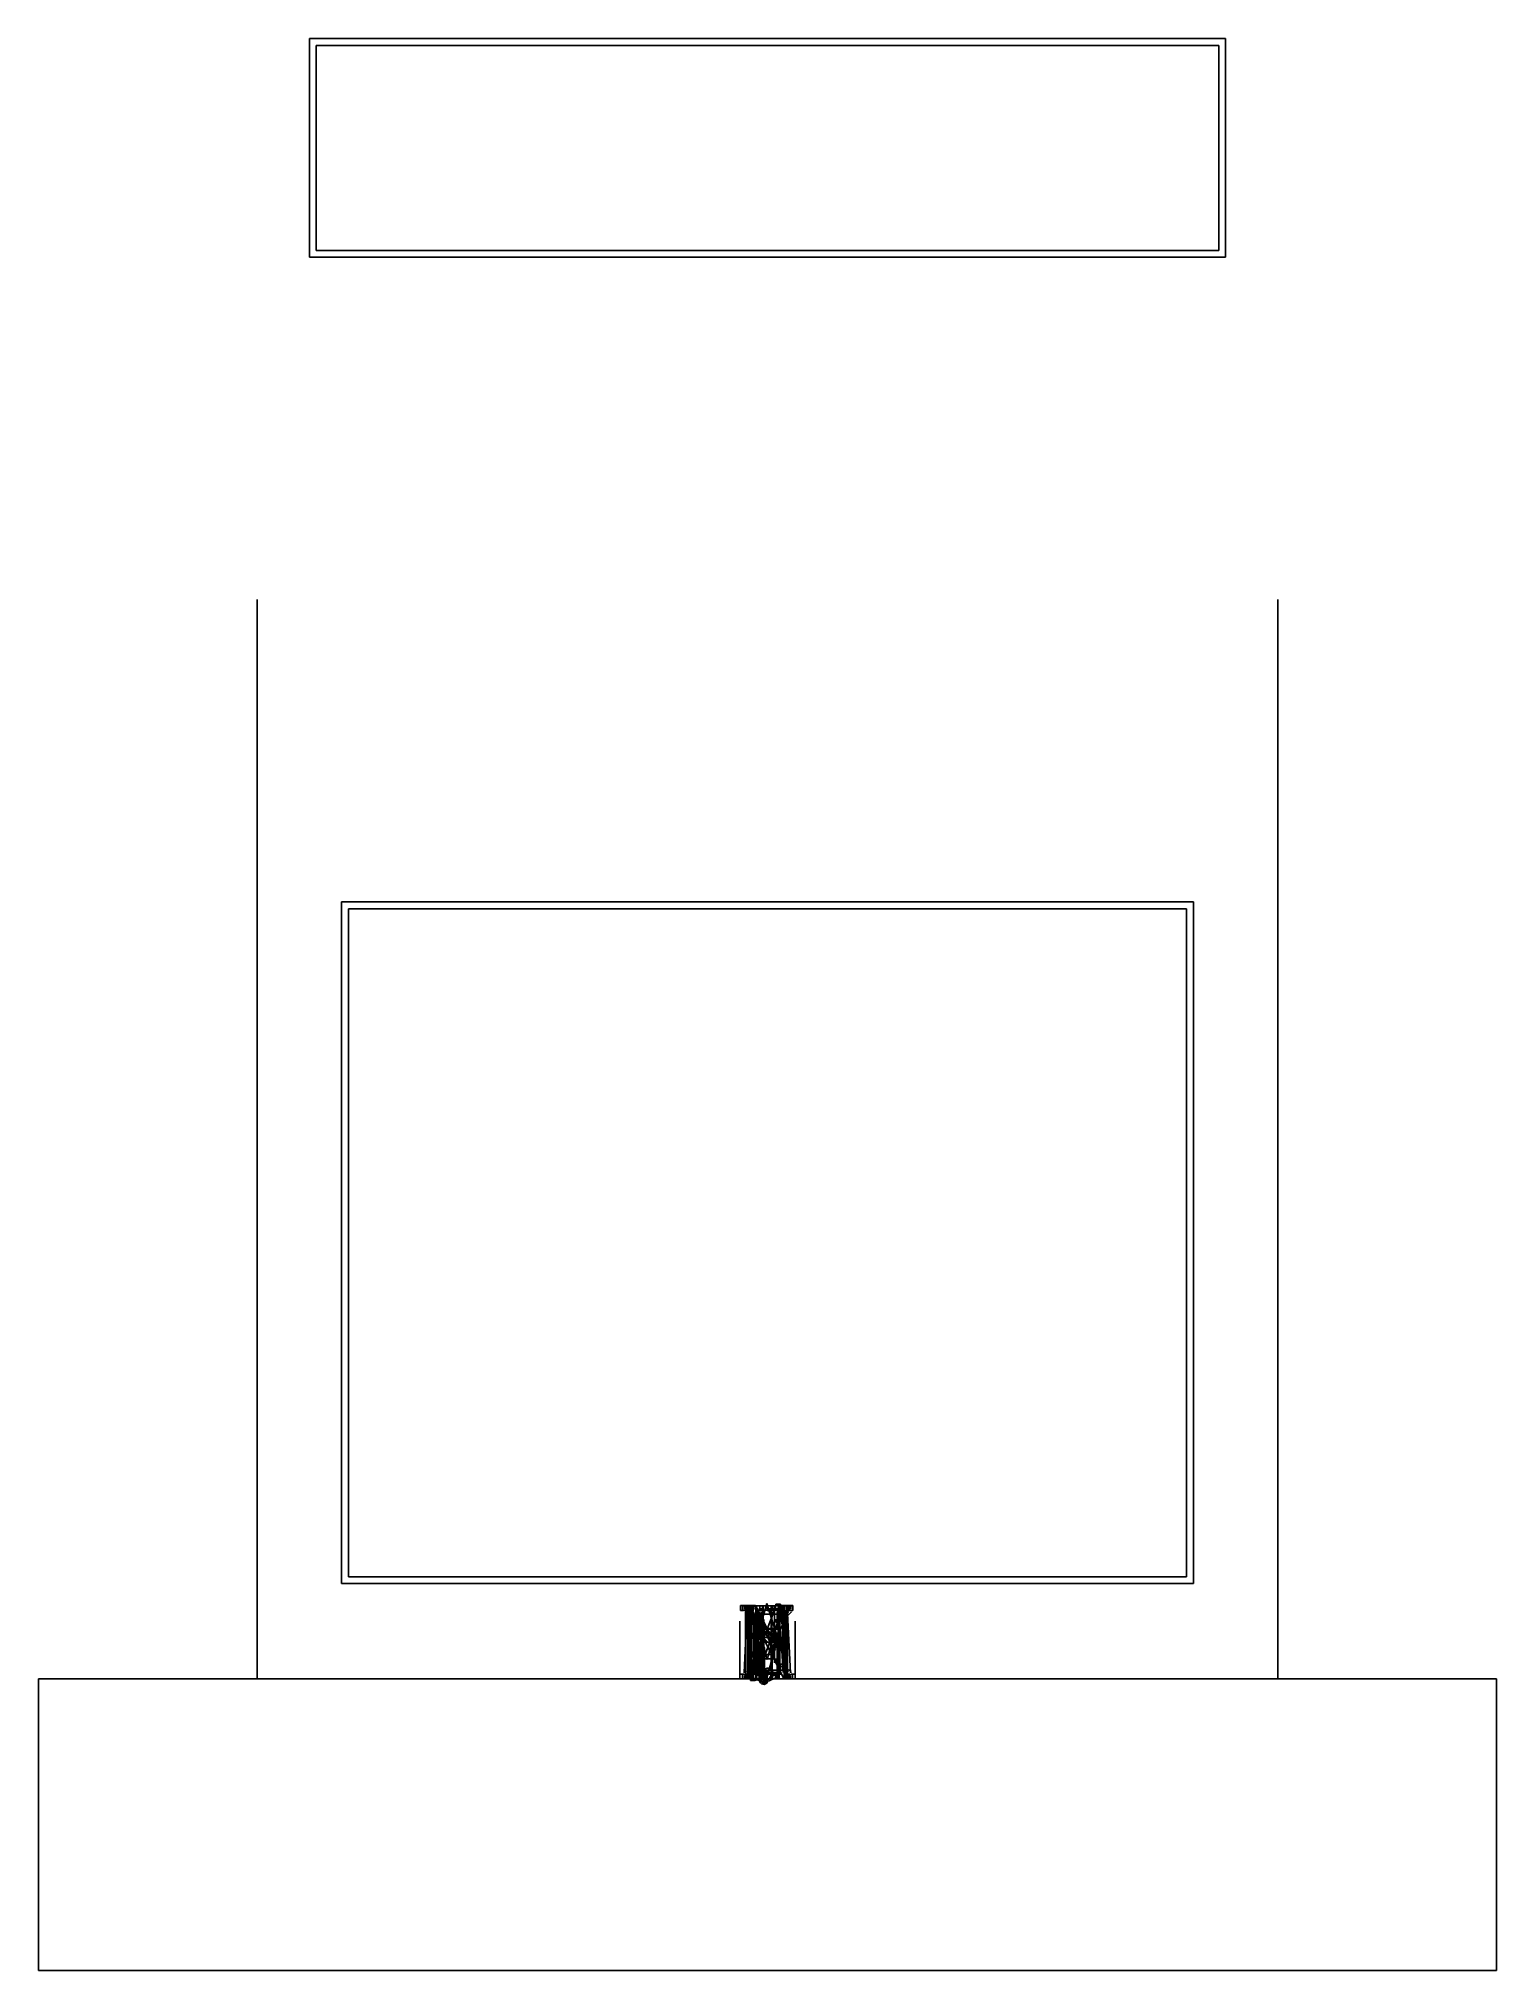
# Model space of a CAD drawing. Header units: metres. Extents: x -10 to 10, y -4 to 22.5.
import ezdxf

# ---------------------------------------------------------------- set-up
doc = ezdxf.new("R2010")
doc.units = ezdxf.units.M

msp = doc.modelspace()

# ---------------------------------------------------------------- linework, layer by layer
at = {"layer": 'MCD_Layer_0'}
for p, q in [((-7, 0), (-6.99998, 14.800003)), ((7, 0), (7.000005, 14.8)), ((-0.37045, 0.9371), (-0.37045, 1.0019)), ((-0.37045, 1.0019), (-0.22445, 1.0019)), ((-0.32745, 0.9371), (-0.37045, 0.9371)), ((-0.344, 0.99975), (-0.104, 0.99975)), ((-0.344, 0.93755), (-0.344, 0.99975)), ((-0.305, 0.93755), (-0.344, 0.93755)), ((-0.31845, 0.0823), (-0.28545, 0.8941)), ((-0.314789, 0.958), (-0.314789, 1)), ((-0.314789, 1), (-0.064789, 1)), ((-0.262789, 0.958), (-0.314789, 0.958)), ((-0.3075, 0.9373), (-0.3075, 1)), ((-0.3075, 1), (-0.0635, 0.9998)), ((-0.2658, 0.9373), (-0.3075, 0.9373)), ((-0.30475, 0.9373), (-0.30475, 1)), ((-0.30475, 1), (-0.07075, 1)), ((-0.26305, 0.9373), (-0.30475, 0.9373)), ((-0.300797, 0.000041), (-0.300797, 1.000041)), ((-0.300797, 1.000041), (-0.132197, 1.000041)), ((-0.295136, 1), (-0.060636, 1.0002)), ((-0.295136, 0.9375), (-0.295136, 1)), ((-0.253136, 0.9375), (-0.295136, 0.9375)), ((-0.292, 0.960983), (-0.292, 1.001983)), ((-0.292, 1.001983), (-0.166, 1.001983)), ((-0.25, 0.960983), (-0.292, 0.960983)), ((-0.291403, 0.9377), (-0.291403, 1.0019)), ((-0.291403, 1.0019), (-0.165403, 1.0019)), ((-0.249403, 0.9377), (-0.291403, 0.9377)), ((-0.042, 0.41675), (-0.286, 0.92555)), ((-0.279, 0.0925), (-0.008, 1.029)), ((-0.275975, 0.000041), (-0.275975, 1.000041)), ((-0.275975, 1.000041), (-0.160975, 1.000041)), ((-0.275958, 0.000039), (-0.275958, 1.000039)), ((-0.275958, 1.000039), (-0.203358, 1.000039)), ((-0.273319, 0.00004), (-0.273319, 1.00004)), ((-0.273319, 1.00004), (-0.033319, 1.00004)), ((-0.271, 0), (0.094, 0.938)), ((-0.258979, 0.9373), (-0.258979, 1)), ((-0.258979, 1), (-0.016079, 1)), ((-0.217279, 0.9373), (-0.258979, 0.9373)), ((-0.250011, 0.000041), (-0.250011, 1.000041)), ((-0.250011, 1.000041), (0.197989, 1.000041)), ((-0.2448, 0.0835), (-0.2448, 0.9173)), ((-0.24205, 0.0835), (-0.24205, 0.9173)), ((-0.241789, 0.063), (-0.241789, 0.938)), ((-0.2395, 1), (0.1985, 1)), ((-0.2395, 0.938), (-0.2395, 1)), ((-0.1875, 0.938), (-0.2395, 0.938)), ((-0.232136, 0.0835), (-0.232136, 0.9175)), ((-0.229, 0.064983), (-0.229, 0.939983)), ((-0.228403, 0.0843), (-0.228403, 0.9167)), ((-0.22445, 1.0019), (-0.00345, 0.2619)), ((-0.223968, 0.000042), (-0.223968, 1.000042)), ((-0.223968, 1.000042), (0.224032, 1.000042)), ((-0.2207, 0.781), (-0.2207, 0.99)), ((-0.2207, 0.99), (-0.155, 0.99)), ((-0.210638, 0.792), (-0.210638, 1)), ((-0.210638, 1), (-0.146038, 1)), ((-0.208, 0.813), (-0.208, 1)), ((-0.208, 1), (0.23, 1)), ((-0.1465, 0.813), (-0.208, 0.813)), ((-0.203358, 1.000039), (-0.183158, 0.948738)), ((-0.196279, 0.0835), (-0.196279, 0.9173)), ((-0.134697, 0.885042), (-0.185797, 0.885042)), ((-0.185797, 0.885042), (-0.185797, 0.115042)), ((-0.1665, 0.0835), (-0.1665, 0.918)), ((-0.166, 1.001983), (0.167, 0.345983)), ((-0.165403, 1.0019), (0.167597, 0.3459)), ((-0.163, 0.90855), (0.032, 0.50475)), ((-0.160975, 1.000041), (-0.160975, 0.617042)), ((-0.03102, 0.885039), (-0.158319, 0.885039)), ((-0.158319, 0.885039), (-0.158319, 0.47244)), ((-0.155, 0.99), (-0.155, 0.982)), ((-0.155, 0.823), (-0.155, 0.781)), ((-0.1465, 0.854), (-0.1465, 0.813)), ((-0.146038, 1), (-0.146038, 0.989)), ((-0.146038, 0.855), (-0.146038, 0.792)), ((-0.104, 0.93755), (-0.144, 0.93755)), ((-0.137789, 0.938), (-0.137789, 0.677)), ((-0.1357, 0.5231), (-0.1357, 0.9173)), ((0.197989, 0.885042), (-0.135011, 0.885042)), ((-0.135011, 0.885042), (-0.135011, 0.617042)), ((0.23, 1), (-0.135, 0.063)), ((-0.13295, 0.9173), (-0.13295, 0.6875)), ((-0.123736, 0.9363), (-0.123736, 0.0613)), ((-0.056436, 0.9362), (-0.123736, 0.9363)), ((-0.106789, 0.958), (-0.116789, 0.958)), ((-0.1145, 0.813), (-0.1145, 0.8755)), ((-0.0525, 0.813), (-0.1145, 0.813)), ((-0.07075, 0.9373), (-0.11195, 0.9373)), ((0.224032, 0.885043), (-0.108968, 0.885043)), ((-0.108968, 0.885043), (-0.108968, 0.617043)), ((-0.064789, 0.958), (-0.106789, 0.958)), ((-0.104, 0.99975), (-0.104, 0.93755)), ((-0.087179, 0.9173), (-0.087179, 0.5233)), ((-0.07075, 1), (-0.07075, 0.9373)), ((-0.064789, 1), (-0.064789, 0.958)), ((0.094, 0.938), (-0.0625, 0.938)), ((0.0684, 0.938), (-0.0625, 0.938)), ((-0.0625, 0.938), (-0.0625, 0.6233)), ((-0.057486, 0.000043), (-0.057486, 1.000043)), ((-0.057486, 1.000043), (0.057514, 1.000043)), ((-0.0525, 0.083), (-0.0525, 0.813)), ((-0.0155, 0.956), (-0.0155, 0.998)), ((-0.0155, 0.998), (0.2345, 0.998)), ((0.0365, 0.956), (-0.0155, 0.956)), ((-0.0114, 0.9999), (0.0515, 1)), ((-0.008, 1.029), (0.282, 0.0915)), ((-0.00345, 0.2619), (0.20255, 1.0019)), ((-0.0023, 0.9358), (-0.0023, 0.9986)), ((-0.0023, 0.9986), (0.232, 0.9986)), ((0.0397, 0.9358), (-0.0023, 0.9358)), ((0.032, 0.50475), (0.214, 0.90855)), ((0.0515, 1), (0.0515, 0.083)), ((0.0575, 0.144), (0.0575, 0.935)), ((0.057514, 1.000043), (0.057514, 0.000043)), ((0.0607, 0.1427), (0.0607, 0.9158)), ((0.289, 0.9247), (0.063, 0.4159)), ((0.065211, 0.958), (0.065211, 1)), ((0.065211, 1), (0.315211, 1)), ((0.117211, 0.958), (0.065211, 0.958)), ((0.06995, 0.9373), (0.06995, 1)), ((0.06995, 1), (0.30425, 1)), ((0.11195, 0.9373), (0.06995, 0.9373)), ((0.095981, 0.218044), (0.095981, 1.000043)), ((0.095981, 1.000043), (0.21098, 1.000043)), ((0.104, 0.960983), (0.104, 1.001983)), ((0.104, 1.001983), (0.292, 1.001983)), ((0.146, 0.960983), (0.104, 0.960983)), ((0.104597, 0.9377), (0.104597, 1.0019)), ((0.104597, 1.0019), (0.292597, 1.0019)), ((0.146597, 0.9377), (0.104597, 0.9377)), ((0.114425, 1), (0.114425, 1.023)), ((0.114425, 1.023), (0.177025, 1.023)), ((0.114425, 0.773), (0.114425, 0.7969)), ((0.1194, 0.9983), (0.1194, 1.023)), ((0.1194, 1.023), (0.1614, 1.023)), ((0.1194, 0.773), (0.1194, 0.815)), ((0.13295, 0.6875), (0.13295, 0.9173)), ((0.138211, 0.677), (0.138211, 0.938)), ((0.151, 0.93755), (0.151, 0.99975)), ((0.151, 0.9989), (0.344, 0.9989)), ((0.195, 0.93755), (0.151, 0.93755)), ((0.1514, 0.823), (0.1514, 0.854)), ((0.1985, 0.823), (0.1514, 0.823)), ((0.183633, 1.0138), (0.152633, 0.9528)), ((0.161024, 0.617042), (0.161024, 1.000041)), ((0.161024, 1.000041), (0.276025, 1.000041)), ((0.1614, 1.023), (0.1614, 0.773)), ((0.1615, 0.935), (0.1615, 0.154)), ((0.248799, 0.924701), (0.161698, 0.842301)), ((0.167, 0.345983), (0.167, 0.939983)), ((0.167597, 0.3459), (0.167597, 0.9167)), ((0.1698, 0.9158), (0.1698, 0.1528)), ((0.177025, 1.023), (0.177025, 0.773)), ((0.2345, 0.956), (0.1825, 0.956)), ((0.232, 0.9358), (0.1908, 0.9358)), ((0.197989, 1.000041), (0.197989, 0.885042)), ((0.198362, 0.9905), (0.198362, 0.9985)), ((0.198362, 0.9985), (0.260062, 0.9985)), ((0.198362, 0.7485), (0.198362, 0.8115)), ((0.1985, 1), (0.1985, 0.823)), ((0.20255, 1.0019), (0.34855, 1.0019)), ((0.21098, 1.000043), (0.21098, 0.214045)), ((0.224032, 1.000042), (0.224032, 0.885043)), ((0.229, 0.939983), (0.229, -0.008017)), ((0.229597, 0.9167), (0.229597, -0.0081)), ((0.232, 0.9986), (0.232, 0.9358)), ((0.2345, 0.998), (0.2345, 0.956)), ((0.24205, 0.9173), (0.24205, 0.0835)), ((0.242211, 0.938), (0.242211, 0.063)), ((0.330884, 0.916042), (0.247983, 0.836242)), ((0.292, 0.960983), (0.25, 0.960983)), ((0.292597, 0.9377), (0.250597, 0.9377)), ((0.260062, 0.9985), (0.260062, 0.7485)), ((0.30425, 0.9373), (0.26305, 0.9373)), ((0.274211, 0.958), (0.263211, 0.958)), ((0.315211, 0.958), (0.274211, 0.958)), ((0.27555, 0.8941), (0.31755, 0.0823)), ((0.276025, 1.000041), (0.276025, 0.000041)), ((0.292, 1.001983), (0.292, 0.960983)), ((0.292597, 1.0019), (0.292597, 0.9377)), ((0.30425, 1), (0.30425, 0.9373)), ((0.344, 0.9367), (0.308, 0.9367)), ((0.315211, 1), (0.315211, 0.958)), ((0.34855, 0.9371), (0.31755, 0.9371)), ((0.344, 0.9989), (0.344, 0.9367)), ((0.34855, 1.0019), (0.34855, 0.9371)), ((-0.380544, 0.000037), (-0.380544, 0.787037)), ((-0.267407, 0.253139), (-0.267407, 0.74694)), ((-0.265544, 0.000037), (-0.265544, 0.787037)), ((-0.265523, 0.000041), (-0.265523, 0.758042)), ((-0.23245, 0.6669), (-0.25545, 0.0833)), ((-0.02145, -0.0381), (-0.23245, 0.6669)), ((-0.155, 0.781), (-0.2207, 0.781)), ((-0.146038, 0.792), (-0.210638, 0.792)), ((-0.179338, 0.5474), (-0.179338, 0.7188)), ((-0.179338, 0.7188), (-0.125038, 0.7188)), ((-0.125038, 0.5474), (-0.179338, 0.5474)), ((0.229, -0.008017), (-0.166, 0.771983)), ((-0.166, 0.771983), (-0.166, 0.064983)), ((0.229597, -0.0081), (-0.165403, 0.7719)), ((-0.165403, 0.7719), (-0.165403, 0.0843)), ((-0.160975, 0.617042), (0.161024, 0.617042)), ((-0.160958, 0.000039), (-0.160958, 0.752338)), ((-0.152407, 0.747339), (-0.152407, 0.252639)), ((-0.150522, 0.617042), (-0.150522, 0.754243)), ((0.150477, 0.617042), (-0.150522, 0.617042)), ((-0.14, 0.333), (-0.027, 0.732)), ((-0.137789, 0.677), (0.138211, 0.677)), ((0.138211, 0.625), (-0.137789, 0.625)), ((-0.137789, 0.625), (-0.137789, 0.063)), ((-0.135011, 0.617042), (0.114989, 0.617042)), ((-0.13295, 0.6875), (0.13295, 0.6875)), ((0.13295, 0.625), (-0.13295, 0.625)), ((-0.13295, 0.625), (-0.13295, 0.0835)), ((0.113299, 0.392901), (-0.1323, 0.6359)), ((-0.125038, 0.7188), (-0.125038, 0.677)), ((-0.125038, 0.584), (-0.125038, 0.5474)), ((-0.108968, 0.617043), (0.141031, 0.617043)), ((-0.104038, 0.657), (-0.083038, 0.657)), ((-0.083038, 0.605), (-0.104038, 0.605)), ((-0.0625, 0.6233), (0.0626, 0.6233)), ((0.0626, 0.563), (-0.0625, 0.563)), ((-0.0625, 0.563), (-0.0625, 0.063)), ((-0.057543, 0.787037), (-0.057543, 0.000037)), ((-0.047601, 0.713901), (0.1937, 0.475201)), ((-0.027, 0.732), (0.094, 0.333)), ((0.17955, 0.6859), (-0.02145, -0.0381)), ((0.057456, 0.787037), (0.057456, 0.000037)), ((0.0836, 0.6433), (0.0836, 0.6963)), ((0.0836, 0.6963), (0.1461, 0.6963)), ((0.0836, 0.49), (0.0836, 0.542)), ((0.177025, 0.773), (0.114425, 0.773)), ((0.114989, 0.617042), (0.114989, 0.502041)), ((0.1614, 0.773), (0.1194, 0.773)), ((0.13295, 0.0835), (0.13295, 0.625)), ((0.138211, 0.063), (0.138211, 0.625)), ((0.141031, 0.617043), (0.141031, 0.502042)), ((0.1461, 0.6963), (0.1461, 0.49)), ((0.150477, 0.754243), (0.150477, 0.617042)), ((0.152393, 0.252639), (0.152393, 0.747339)), ((0.161042, 0.752338), (0.161042, 0.000039)), ((0.21355, 0.0833), (0.17955, 0.6859)), ((0.260062, 0.7485), (0.198362, 0.7485)), ((0.265456, 0.000037), (0.265456, 0.787037)), ((0.265477, 0.758042), (0.265477, 0.000041)), ((0.267393, 0.74694), (0.267393, 0.253139)), ((0.276042, 0.752338), (0.276042, 0.000039)), ((0.380456, 0.787037), (0.380456, 0.000037)), ((-0.158, 0.271), (-0.215, 0.0885)), ((0.161024, 0.502041), (-0.160975, 0.502041)), ((-0.160975, 0.502041), (-0.160975, 0.000041)), ((-0.158319, 0.00004), (-0.158319, 0.35744)), ((0.112, 0.271), (-0.158, 0.271)), ((-0.150522, 0.000041), (-0.150522, 0.502041)), ((-0.150522, 0.502041), (0.150477, 0.502041)), ((0.094, 0.333), (-0.14, 0.333)), ((-0.1357, 0.4616), (-0.1357, 0.0835)), ((0.114989, 0.502041), (-0.135011, 0.502041)), ((-0.135011, 0.502041), (-0.135011, 0.115042)), ((0.141031, 0.502042), (-0.108968, 0.502042)), ((-0.108968, 0.502042), (-0.108968, 0.000042)), ((-0.087179, 0.4619), (-0.087179, 0.0835)), ((-0.042, 0.08305), (-0.042, 0.41675)), ((0.063, 0.41675), (0.063, 0.08305)), ((0.1461, 0.49), (0.0836, 0.49)), ((0.174, 0.0895), (0.112, 0.271)), ((0.150477, 0.502041), (0.150477, 0.000041)), ((0.161024, 0.000041), (0.161024, 0.502041)), ((0.198762, 0.2656), (0.260862, 0.2656)), ((-7, 0), (-10, 0)), ((-10, 0), (-10, -4)), ((-7, 0), (7, 0)), ((-0.380544, 0.000037), (-0.265544, 0.000037)), ((-0.38045, 0), (-0.38045, 0.0623)), ((-0.38045, 0.0623), (-0.33945, 0.0623)), ((-0.19245, 0), (-0.38045, 0)), ((-0.344, 0), (-0.344, 0.0625)), ((-0.344, 0.0625), (-0.319, 0.0625)), ((-0.156, 0), (-0.344, 0)), ((-0.314789, 0), (-0.314789, 0.042)), ((-0.314789, 0.042), (-0.262789, 0.042)), ((-0.064789, 0), (-0.314789, 0)), ((-0.3075, 0), (-0.3075, 0.0625)), ((-0.3075, 0.0625), (-0.2658, 0.0625)), ((-0.073, 0), (-0.3075, 0)), ((-0.30475, 0), (-0.30475, 0.0625)), ((-0.30475, 0.0625), (-0.26305, 0.0625)), ((-0.07025, 0), (-0.30475, 0)), ((-0.132197, 0.000041), (-0.300797, 0.000041)), ((-0.295136, 0), (-0.295136, 0.0625)), ((-0.295136, 0.0625), (-0.253136, 0.0625)), ((-0.035136, 0), (-0.295136, 0)), ((-0.292, 0.001983), (-0.292, 0.043983)), ((-0.292, 0.043983), (-0.25, 0.043983)), ((-0.093, 0.001983), (-0.292, 0.001983)), ((-0.291403, 0), (-0.291403, 0.0633)), ((-0.291403, 0.0633), (-0.249403, 0.0633)), ((-0.103703, 0), (-0.291403, 0)), ((-0.160975, 0.000041), (-0.275975, 0.000041)), ((-0.275958, 0.000039), (-0.160958, 0.000039)), ((-0.273319, 0.00004), (-0.158319, 0.00004)), ((0.271, 0), (-0.271, 0)), ((-0.265523, 0.000041), (-0.150522, 0.000041)), ((-0.258979, 0), (-0.258979, 0.0625)), ((-0.258979, 0.0625), (-0.217279, 0.0625)), ((-0.024479, 0), (-0.258979, 0)), ((-0.2569, 0.173201), (-0.150201, 0.216101)), ((0.249989, 0.000041), (-0.250011, 0.000041)), ((-0.241838, 0.066), (-0.198038, 0.1112)), ((0.241, 0), (-0.241, 0)), ((-0.2395, 0), (-0.2395, 0.0625)), ((-0.2395, 0.0625), (-0.1875, 0.0625)), ((0.2395, 0), (-0.2395, 0)), ((-0.2345, -0.023), (-0.2345, 0.217)), ((-0.2345, 0.217), (-0.1925, 0.217)), ((-0.23445, 0.0623), (-0.19245, 0.0623)), ((-0.232, -0.0245), (-0.232, 0.2155)), ((-0.232, 0.2155), (-0.1691, 0.2155)), ((-0.108968, 0.000042), (-0.223968, 0.000042)), ((-0.213675, -0.019), (-0.213675, 0.252)), ((-0.213675, 0.252), (-0.151375, 0.252)), ((-0.211019, 0.061044), (-0.13112, 0.147043)), ((-0.2086, -0.019), (-0.2086, 0.252)), ((-0.2086, 0.252), (-0.1666, 0.252)), ((-0.195, 0.0625), (-0.156, 0.0625)), ((-0.1925, 0.217), (-0.1925, 0.154)), ((-0.19245, 0.0623), (-0.19245, 0)), ((-0.185797, 0.115042), (-0.134697, 0.115042)), ((-0.1691, 0.2155), (-0.1691, 0.1525)), ((-0.1666, 0.252), (-0.1666, 0.19)), ((-0.1666, 0), (-0.1666, -0.019)), ((-0.156, 0.0625), (-0.156, 0)), ((-0.151375, 0.252), (-0.151375, 0.19)), ((-0.151375, 0), (-0.151375, -0.019)), ((-0.146, 0.043983), (-0.093, 0.043983)), ((-0.145403, 0.0633), (-0.103703, 0.0633)), ((-0.135011, 0.115042), (0.249989, 0.115042)), ((-0.135, 0.063), (0.1265, 0.063)), ((-0.123736, 0.0613), (-0.051436, 0.0613)), ((-0.116789, 0.042), (-0.064789, 0.042)), ((-0.1147, 0.0625), (-0.073, 0.0625)), ((-0.1145, 0), (-0.1145, 0.063)), ((-0.1145, 0.063), (-0.0735, 0.063)), ((0.1145, 0), (-0.1145, 0)), ((-0.114, -0.00025), (-0.114, 0.06305)), ((-0.114, 0.06305), (-0.062, 0.06305)), ((-0.11195, 0.0625), (-0.07025, 0.0625)), ((-0.105, 0.083), (0.1581, 0.083)), ((-0.103703, 0.0633), (-0.103703, 0)), ((-0.093, 0.043983), (-0.093, 0.001983)), ((-0.073, 0.0625), (-0.073, 0)), ((-0.07025, 0.0625), (-0.07025, 0)), ((-0.066179, 0.0625), (-0.024479, 0.0625)), ((-0.064789, 0.042), (-0.064789, 0)), ((-0.0625, 0.063), (0.0921, 0.063)), ((-0.057543, 0.000037), (0.057456, 0.000037)), ((0.057514, 0.000043), (-0.057486, 0.000043)), ((-0.024479, 0.0625), (-0.024479, 0)), ((0.065211, 0), (0.065211, 0.042)), ((0.065211, 0.042), (0.117211, 0.042)), ((0.315211, 0), (0.065211, 0)), ((0.07025, 0), (0.07025, 0.0625)), ((0.07025, 0.0625), (0.11195, 0.0625)), ((0.30475, 0), (0.07025, 0)), ((0.0725, 0.063), (0.1145, 0.063)), ((0.083, 0.06305), (0.136, 0.06305)), ((0.114, 0), (0.114, 0.0625)), ((0.114, 0.0625), (0.154, 0.0625)), ((0.344, 0), (0.114, 0)), ((0.1145, 0.063), (0.1145, 0)), ((0.136, 0.06305), (0.136, -0.00025)), ((0.150477, 0.000041), (0.265477, 0.000041)), ((0.15135, 0), (0.15135, 0.0623)), ((0.15135, 0.0623), (0.19255, 0.0623)), ((0.38045, 0), (0.15135, 0)), ((0.154681, 0.00004), (0.273281, 0.00004)), ((0.276025, 0.000041), (0.161024, 0.000041)), ((0.161042, 0.000039), (0.276042, 0.000039)), ((0.1761, 0.146), (0.1761, 0.198)), ((0.1761, 0.198), (0.2395, 0.198)), ((0.1791, 0.104), (0.1791, 0.167)), ((0.1791, 0.167), (0.241, 0.167)), ((0.2095, 0.146), (0.2095, 0.208)), ((0.2095, 0.208), (0.271, 0.208)), ((0.2395, 0.198), (0.2395, 0)), ((0.241, 0.167), (0.241, 0)), ((0.247983, 0.163743), (0.330884, 0.084043)), ((0.249989, 0.115042), (0.249989, 0.000041)), ((0.26305, 0.0625), (0.30475, 0.0625)), ((0.263211, 0.042), (0.315211, 0.042)), ((0.265456, 0.000037), (0.380456, 0.000037)), ((0.271, 0.208), (0.271, 0)), ((0.2799, 0.0506), (0.3075, -0.006)), ((0.30475, 0.0625), (0.30475, 0)), ((0.315211, 0.042), (0.315211, 0)), ((0.322, 0.0625), (0.344, 0.0625)), ((0.33855, 0.0623), (0.38045, 0.0623)), ((0.344, 0.0625), (0.344, 0)), ((0.38045, 0.0623), (0.38045, 0)), ((7, 0), (10, 0)), ((10, -4), (10, 0)), ((-0.1925, -0.023), (-0.2345, -0.023)), ((-0.1691, -0.0245), (-0.232, -0.0245)), ((-0.151375, -0.019), (-0.213675, -0.019)), ((-0.1666, -0.019), (-0.2086, -0.019)), ((-0.1925, -0.01), (-0.1925, -0.023)), ((-0.1691, -0.0115), (-0.1691, -0.0245)), ((0.136, -0.00025), (-0.114, -0.00025)), ((-10, -4), (10, -4))]:
    msp.add_line(p, q, dxfattribs=at)
msp.add_circle((-0.0022, 0.066773), 0.076224, dxfattribs=at)
for centre, radius, start, end in [((-2.133769, 1.366789), 2.33467, 324.166548, 339.992575), ((-0.178894, -0.008854), 0.013654, 40.423682, 184.81604), ((-0.0435, 0.170049), 0.211049, 233.681021, 306.318979), ((-0.052486, -0.021701), 0.056795, 22.463439, 337.539158), ((-0.044986, -0.0145), 0.047265, 17.865202, 342.134798), ((-0.038342, -0.014215), 0.040892, 20.341405, 338.803541), ((0.004732, 0.072337), 0.072492, 10.397096, 266.256916), ((-0.027952, -0.007655), 0.028981, 15.315157, 345.397014), ((-0.002653, 0.050003), 0.050074, 273.037177, 166.961734), ((0.046679, 0.112636), 0.121926, 247.489979, 302.002238)]:
    msp.add_arc(centre, radius, start, end, dxfattribs=at)
at = {"layer": 'MCD_Layer_1'}
for p, q in [((6.284355, 22.489872), (-6.284355, 22.489872)), ((-6.284355, 22.489872), (-6.284355, 19.492815)), ((6.190605, 22.396122), (-6.190605, 22.396122)), ((-6.190605, 22.396122), (-6.190605, 19.586565)), ((6.190605, 19.586565), (6.190605, 22.396122)), ((6.284355, 19.492815), (6.284355, 22.489872)), ((-6.284355, 19.492815), (6.284355, 19.492815)), ((-6.190605, 19.586565), (6.190605, 19.586565)), ((5.84375, 10.65119), (-5.84375, 10.65119)), ((-5.84375, 1.303034), (-5.84375, 10.65119)), ((5.84375, 1.303034), (5.84375, 10.65119)), ((5.75, 10.557441), (-5.75, 10.557441)), ((-5.75, 1.396783), (-5.75, 10.557441)), ((5.75, 1.396783), (5.75, 10.557441)), ((5.75, 1.396783), (-5.75, 1.396783)), ((5.84375, 1.303034), (-5.84375, 1.303034))]:
    msp.add_line(p, q, dxfattribs=at)

doc.saveas('drawing.dxf')
